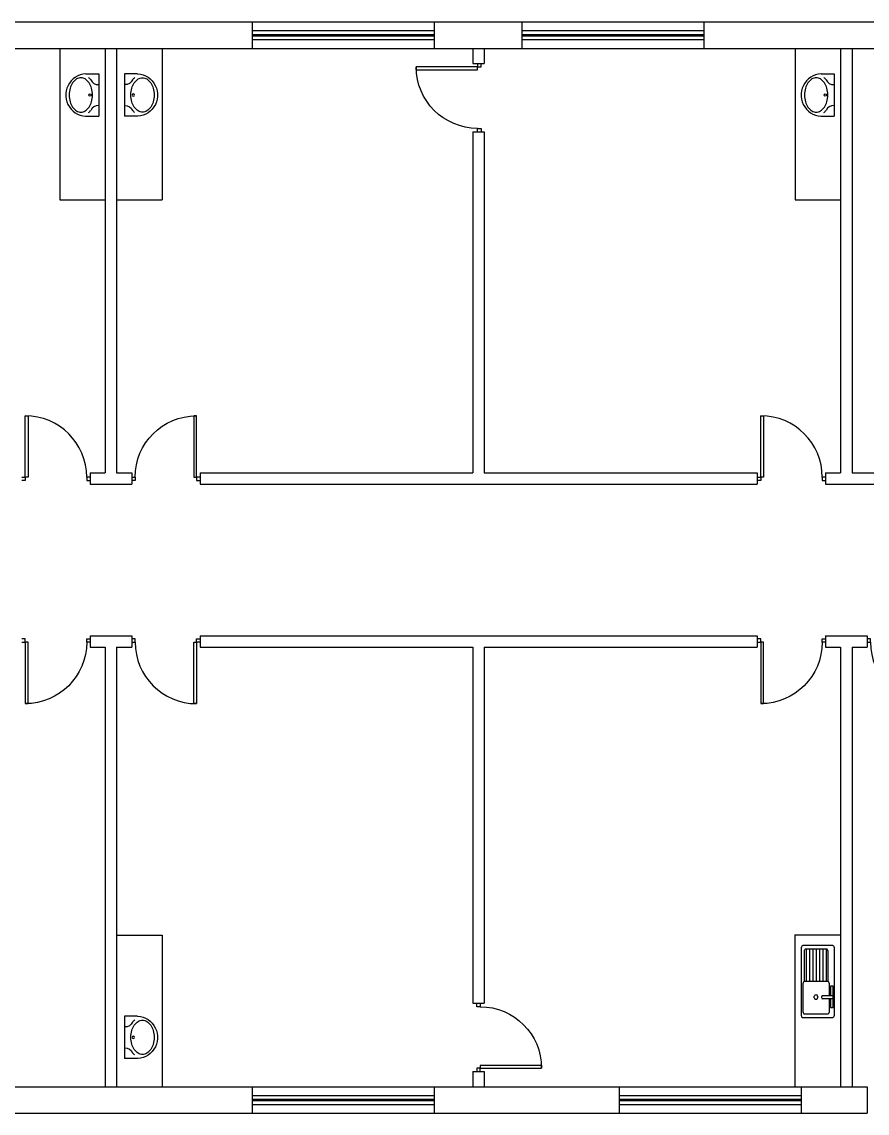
# Model space of a CAD drawing. Extents: x -211487 to 129179, y -113885 to 115281.
# Drawn here: x -67841 to -56691, y -97915 to -83515 of the extents above; entities that cross this region are included whole.
import ezdxf

# ---------------------------------------------------------------- set-up
doc = ezdxf.new("R2010")
doc.units = 0
doc.layers.get('0').update_dxf_attribs({"linetype": 'CONTINUOUS'})
for name, color, linetype in [('BLD-PART', 7, 'CONTINUOUS'), ('BLD-STRUCT', 7, 'CONTINUOUS'), ('DOOR', 7, 'CONTINUOUS'), ('FURNITURE', 7, 'CONTINUOUS'), ('SAN-FIT', 7, 'CONTINUOUS')]:
    doc.layers.add(name, color=color, linetype=linetype)

# ---------------------------------------------------------------- blocks, each defined once
blk = doc.blocks.new('DOORX')
for p, q in [((0.05, 0), (0.05, 0.9)), ((0.05, 0.9), (0.09, 0.9)), ((0.09, 0.9), (0.09, 0)), ((0, 0), (0.05, 0)), ((0.09, 0), (0.05, 0)), ((0.05, 0), (0.05, -0.05)), ((0.05, -0.05), (0, -0.05)), ((0.95, 0), (0.95, -0.05)), ((1, 0), (0.95, 0)), ((0.95, -0.05), (1, -0.05))]:
    blk.add_line(p, q)
blk.add_arc((0.05, 0), 0.9, 0, 90)
blk = doc.blocks.new('STANDARD')
blk.add_blockref('DOORX', (0.537, 0.256))
blk = doc.blocks.new('WHB2')
for p, q in [((-0.28, 0), (0.28, 0)), ((-0.28, -0.172), (-0.28, 0)), ((0.28, -0.137), (0.28, 0))]:
    blk.add_line(p, q)
blk.add_lwpolyline([(-0.001, -0.083, 0.068343), (-0.091, -0.095, 0.080514), (-0.162, -0.128, 0.107064), (-0.212, -0.181, 0.138337), (-0.228, -0.236, 0.138337), (-0.212, -0.292, 0.107064), (-0.162, -0.345, 0.080514), (-0.091, -0.377, 0.068343), (-0.001, -0.39, 0.068343), (0.089, -0.377, 0.080514), (0.16, -0.345, 0.107064), (0.21, -0.292, 0.138337), (0.226, -0.236, 0.138337), (0.21, -0.181, 0.107064), (0.16, -0.128, 0.080514), (0.089, -0.095, 0.068343)], format="xyb", close=True)
blk.add_circle((0, -0.116), 0.0142)
for centre, radius, start, end in [((-0.243, -0.009), 0.105, 292.8641, 4.7363), ((0.243, -0.009), 0.105, 175.2637, 247.1359), ((0, -0.154), 0.281, 183.5443, 3.5955), ((-0.154, -0.18), 0.0885, 123.0153, 148.8458), ((0.154, -0.18), 0.0885, 31.1542, 56.9847)]:
    blk.add_arc(centre, radius, start, end)
blk = doc.blocks.new('SINKRH')
for p, q in [((0, 0.469), (0, -0.469)), ((0.969, 0.5), (0.05, 0.5)), ((1, -0.469), (1, 0.469)), ((0.114, 0.364), (0.039, 0.364)), ((0.039, 0.364), (0.039, 0.064)), ((0.114, 0.242), (0.114, 0.364)), ((0.153, 0.432), (0.15, 0.422)), ((0.15, 0.422), (0.151, 0.419)), ((0.151, 0.419), (0.151, 0.242)), ((0.2, 0.45), (0.18, 0.448)), ((0.9, 0.45), (0.2, 0.45)), ((0.95, 0.031), (0.95, 0.419)), ((0.052, 0.195), (0.052, 0.242)), ((0.052, 0.242), (0.362, 0.242)), ((0.362, 0.195), (0.052, 0.195)), ((0.114, 0.064), (0.114, 0.195)), ((0.15, 0.195), (0.15, 0.031)), ((0.5, 0.217), (0.503, 0.229)), ((0.503, 0.205), (0.5, 0.217)), ((0.554, 0.183), (0.532, 0.186)), ((0.534, 0.249), (0.554, 0.251)), ((0.554, 0.251), (0.575, 0.248)), ((0.575, 0.186), (0.554, 0.183)), ((0.604, 0.229), (0.608, 0.217)), ((0.608, 0.217), (0.604, 0.205)), ((0.039, 0.064), (0.114, 0.064)), ((0.185, 0.001), (0.185, -0.419)), ((0.912, -0.419), (0.912, 0)), ((0.2, 0), (0.9, 0)), ((0.25, -0.45), (0.25, 0)), ((0.35, -0.45), (0.35, 0)), ((0.45, -0.45), (0.45, 0)), ((0.55, -0.45), (0.55, 0)), ((0.65, -0.45), (0.65, 0)), ((0.75, -0.45), (0.75, 0)), ((0.85, -0.45), (0.85, 0)), ((0.235, -0.45), (0.862, -0.45)), ((0.05, -0.5), (0.95, -0.5))]:
    blk.add_line(p, q)
for centre, radius, start, end in [((0.048, 0.448), 0.0522, 87.7073, 156.5951), ((0.969, 0.469), 0.0313, 360, 90), ((0.182, 0.41), 0.0364, 119.3676, 143.6438), ((0.193, 0.391), 0.058, 103.1207, 119.3676), ((0.902, 0.398), 0.0521, 23.499, 92.4902), ((0.362, 0.219), 0.0233, 270, 90), ((0.537, 0.207), 0.0403, 122.0054, 146.4659), ((0.537, 0.227), 0.0403, 213.5341, 237.9946), ((0.551, 0.185), 0.0663, 104.5143, 122.0054), ((0.547, 0.244), 0.0596, 237.9946, 255.4857), ((0.561, 0.19), 0.0596, 57.9946, 75.4857), ((0.561, 0.244), 0.0596, 284.5143, 302.0054), ((0.571, 0.207), 0.0403, 33.5341, 57.9946), ((0.571, 0.227), 0.0403, 302.0054, 326.4659), ((0.198, 0.052), 0.0521, 203.499, 272.4902), ((0.902, 0.052), 0.0521, 267.5098, 336.501), ((0.233, -0.398), 0.0521, 203.499, 272.4902), ((0.864, -0.398), 0.0521, 267.5098, 336.501), ((0.048, -0.448), 0.0519, 203.5936, 272.6882), ((0.952, -0.448), 0.0521, 267.5098, 336.501)]:
    blk.add_arc(centre, radius, start, end)

msp = doc.modelspace()

# ---------------------------------------------------------------- linework, layer by layer
at = {"layer": 'BLD-PART'}
for p, q in [((-66741, -83865), (-66741, -89465)), ((-66591, -83865), (-66591, -89465)), ((-61891, -83865), (-61891, -84065)), ((-61741, -83865), (-61741, -84065)), ((-57041, -83865), (-57041, -89465)), ((-56891, -83865), (-56891, -89465)), ((-61891, -84065), (-61741, -84065)), ((-61891, -84965), (-61741, -84965)), ((-61891, -84965), (-61891, -89465)), ((-61741, -84965), (-61741, -89465)), ((-66941, -89465), (-66941, -89615)), ((-66941, -89465), (-66741, -89465)), ((-66591, -89465), (-66391, -89465)), ((-66391, -89465), (-66391, -89615)), ((-65491, -89465), (-65491, -89615)), ((-65491, -89465), (-61891, -89465)), ((-61741, -89465), (-58141, -89465)), ((-58141, -89465), (-58141, -89615)), ((-57241, -89465), (-57241, -89615)), ((-57241, -89465), (-57041, -89465)), ((-56891, -89465), (-55291, -89465)), ((-66941, -89615), (-66391, -89615)), ((-65491, -89615), (-58141, -89615)), ((-57241, -89615), (-55291, -89615)), ((-66941, -91615), (-66941, -91765)), ((-66941, -91615), (-66391, -91615)), ((-66391, -91615), (-66391, -91765)), ((-65491, -91615), (-65491, -91765)), ((-65491, -91615), (-58141, -91615)), ((-58141, -91615), (-58141, -91765)), ((-57241, -91615), (-57241, -91765)), ((-57241, -91615), (-56691, -91615)), ((-56691, -91615), (-56691, -91765)), ((-66941, -91765), (-66741, -91765)), ((-66741, -91765), (-66741, -97565)), ((-66591, -91765), (-66591, -97565)), ((-66591, -91765), (-66391, -91765)), ((-65491, -91765), (-61891, -91765)), ((-61891, -91765), (-61891, -96465)), ((-61741, -91765), (-61741, -96465)), ((-61741, -91765), (-58141, -91765)), ((-57241, -91765), (-57041, -91765)), ((-57041, -91765), (-57041, -97565)), ((-56891, -91765), (-56891, -97565)), ((-56891, -91765), (-56691, -91765)), ((-61891, -96465), (-61741, -96465)), ((-61891, -97365), (-61741, -97365)), ((-61891, -97365), (-61891, -97565)), ((-61741, -97365), (-61741, -97565))]:
    msp.add_line(p, q, dxfattribs=at)
at = {"layer": 'BLD-STRUCT'}
for p, q in [((-71791, -83515), (-3741, -83515)), ((-64803, -83515), (-64803, -83865)), ((-62403, -83515), (-62403, -83865)), ((-61245, -83515), (-61245, -83865)), ((-58845, -83515), (-58845, -83865)), ((-71441, -83865), (-51341, -83865)), ((-70641, -97565), (-56691, -97565)), ((-64803, -97565), (-64803, -97915)), ((-62403, -97565), (-62403, -97915)), ((-59961, -97565), (-59961, -97915)), ((-57561, -97565), (-57561, -97915)), ((-56691, -97565), (-56691, -97915)), ((-70786, -97915), (-56691, -97915))]:
    msp.add_line(p, q, dxfattribs=at)
at = {"layer": 'DOOR'}
for p, q in [((-64803, -83631), (-62403, -83631)), ((-61245, -83631), (-58845, -83631)), ((-64803, -83681), (-62403, -83681)), ((-64803, -83699), (-62403, -83699)), ((-64803, -83749), (-62403, -83749)), ((-61245, -83681), (-58845, -83681)), ((-61245, -83699), (-58845, -83699)), ((-61245, -83749), (-58845, -83749)), ((-64803, -97681), (-62403, -97681)), ((-64803, -97731), (-62403, -97731)), ((-64803, -97749), (-62403, -97749)), ((-59961, -97681), (-57561, -97681)), ((-59961, -97731), (-57561, -97731)), ((-59961, -97749), (-57561, -97749)), ((-64803, -97799), (-62403, -97799)), ((-59961, -97799), (-57561, -97799))]:
    msp.add_line(p, q, dxfattribs=at)
at = {"layer": 'FURNITURE'}
for p, q in [((-67341, -83865), (-67341, -85865)), ((-65991, -83865), (-65991, -85865)), ((-57641, -83865), (-57641, -85865)), ((-67341, -85865), (-66741, -85865)), ((-66591, -85865), (-65991, -85865)), ((-57641, -85865), (-57041, -85865)), ((-66591, -95565), (-65991, -95565)), ((-65991, -95565), (-65991, -97565)), ((-57647, -95563), (-57647, -97563)), ((-57647, -95563), (-57047, -95563))]:
    msp.add_line(p, q, dxfattribs=at)

# ---------------------------------------------------------------- block references
at = {"layer": 'DOOR', "yscale": 900, "zscale": 900}
for p, xscale, rotation in [((-61599, -83582), -900, 90), ((-68324, -91471), -900, 180), ((-65008, -91471), 900, 180), ((-58623, -91471), -900, 180), ((-55308, -91471), 900, 180), ((-62027, -97848), -900, 270)]:
    msp.add_blockref('Standard', p, dxfattribs=dict(at, xscale=xscale, rotation=rotation))
for p, xscale in [((-68324, -89754), 900), ((-65008, -89754), -900), ((-58621, -89754), 900)]:
    msp.add_blockref('Standard', p, dxfattribs=dict(at, xscale=xscale))
at = {"layer": 'SAN-FIT'}
for name, p, xscale, yscale, zscale, rotation in [('WHB2', (-66826, -84481), 1000, 1000, 1000, 270), ('WHB2', (-66486, -84481), -1000, 1000, 1000, 90), ('WHB2', (-57127, -84481), 1000, 1000, 1000, 270), ('SINKRH', (-57123, -96177), 439.4728601832867, 947.6495077345817, 439.4728601832867, 180), ('WHB2', (-66486, -96915), -1000, 1000, 1000, 90)]:
    msp.add_blockref(name, p, dxfattribs=dict(at, xscale=xscale, yscale=yscale, zscale=zscale, rotation=rotation))

doc.saveas('drawing.dxf')
